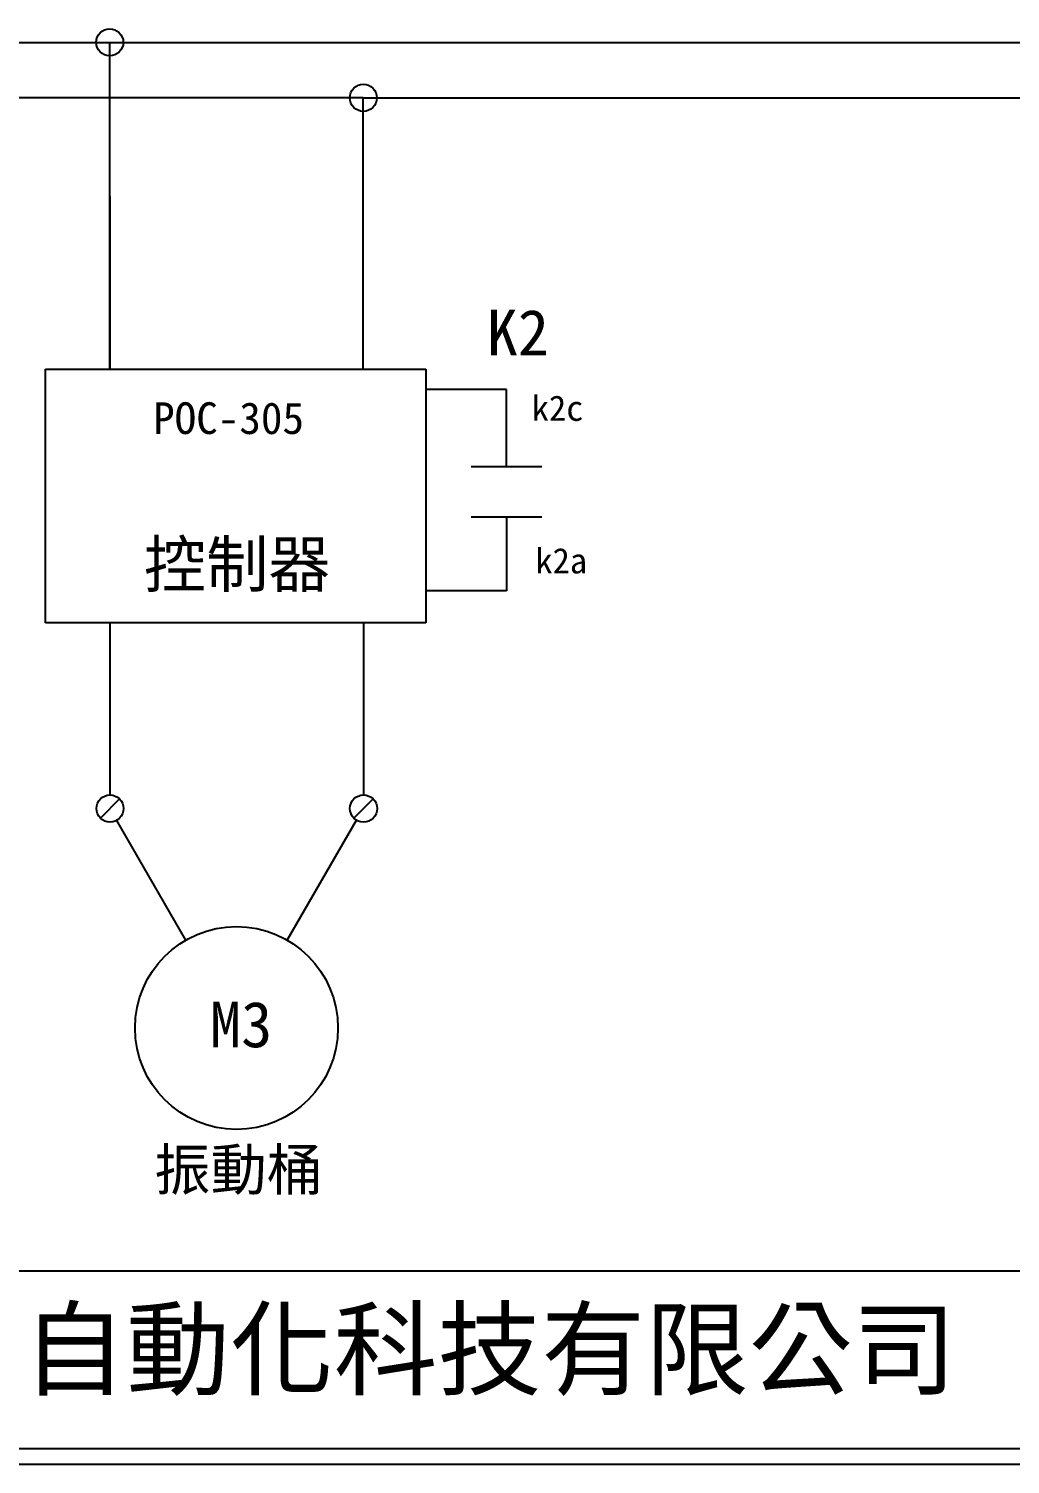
# Model space of a CAD drawing. Extents: x 10 to 297, y 3 to 207.
# Drawn here: x 65.5 to 142.9, y 3 to 116.2 of the extents above; entities that cross this region are included whole.
import ezdxf

# ---------------------------------------------------------------- set-up
doc = ezdxf.new("R2010")
doc.units = 0
doc.layers.get('0').update_dxf_attribs({"linetype": 'CONTINUOUS'})
for name, color, linetype in [('7', 7, 'CONTINUOUS'), ('圖框層', 7, 'CONTINUOUS'), ('標尺寸層', 3, 'CONTINUOUS')]:
    doc.layers.add(name, color=color, linetype=linetype)
doc.styles.add('CNS', font='romanc.shx', dxfattribs={"bigfont": 'chineset.shx'})
doc.styles.add('STSL', font='kaiu.ttf')
doc.styles.add('標楷體', font='kaiu.ttf')

msp = doc.modelspace()

# ---------------------------------------------------------------- linework, layer by layer
for p, q in [((71.86, 69.34), (71.87, 55.77)), ((91.86, 69.34), (91.87, 55.77)), ((72.62, 55.46), (71.11, 53.94)), ((92.62, 55.46), (91.11, 53.94)), ((77.85, 44.33), (72.4, 53.77)), ((85.85, 44.33), (91.31, 53.78))]:
    msp.add_line(p, q)
for centre, radius in [((71.87, 54.7), 1.07), ((91.87, 54.7), 1.07), ((81.85, 37.4), 8)]:
    msp.add_circle(centre, radius)
at = {"layer": '7'}
for centre in [(71.85, 115.11), (91.85, 110.74)]:
    msp.add_circle(centre, 1.07, dxfattribs=at)
at = {"layer": '圖框層', "color": 7}
for p, q in [((11.25, 18.25), (295.75, 18.25)), ((11.25, 4.25), (295.75, 4.25)), ((10, 3), (297, 3))]:
    msp.add_line(p, q, dxfattribs=at)
at = {"layer": '標尺寸層', "color": 7}
for p, q in [((21.15, 115.11), (71.85, 115.11)), ((71.85, 89.34), (71.85, 115.11)), ((71.85, 115.11), (251.38, 115.11)), ((91.85, 110.74), (41.15, 110.74)), ((91.85, 89.34), (91.85, 110.74)), ((91.85, 110.74), (250.91, 110.74)), ((71.85, 102.97), (71.85, 89.34)), ((91.85, 89.34), (91.85, 98.34)), ((66.79, 89.34), (96.79, 89.34)), ((66.79, 69.34), (66.79, 89.34)), ((91.85, 89.34), (91.85, 89.34)), ((96.79, 89.34), (96.79, 69.34)), ((103.15, 87.73), (96.79, 87.73)), ((103.15, 81.67), (103.15, 87.73)), ((100.36, 81.67), (105.93, 81.67)), ((100.36, 77.7), (105.93, 77.7)), ((103.15, 77.7), (103.15, 71.86)), ((103.15, 71.86), (96.79, 71.86)), ((96.79, 69.34), (66.79, 69.34))]:
    msp.add_line(p, q, dxfattribs=at)

# ---------------------------------------------------------------- texts
at = {"color": 0, "insert": (82.02, 27.86), "char_height": 3.25, "width": 24.1454, "attachment_point": 2, "style": '標楷體'}
msp.add_mtext('{\\C7;振動桶}', dxfattribs=at)
at = {"layer": '圖框層', "color": 4, "style": 'STSL'}
for s, height, p in [('K2', 3.6, (101.59, 90.43)), ('k2c', 2, (105.13, 85.27)), ('控制器', 3.6, (74.54, 72.17)), ('k2a', 2, (105.42, 73.24)), ('M3', 3.6, (79.77, 35.88)), ('泓陞自動化科技有限公司', 6, (48.6, 9.08))]:
    msp.add_text(s, height=height, dxfattribs=at).set_placement(p)
at = {"layer": '標尺寸層', "color": 7, "insert": (75.27, 86.73), "char_height": 2.5, "width": 13.0097, "attachment_point": 1, "style": 'CNS'}
msp.add_mtext('{\\fDFKai-SB|b0|i0|c136|p65;POC-305}', dxfattribs=at)

doc.saveas('drawing.dxf')
